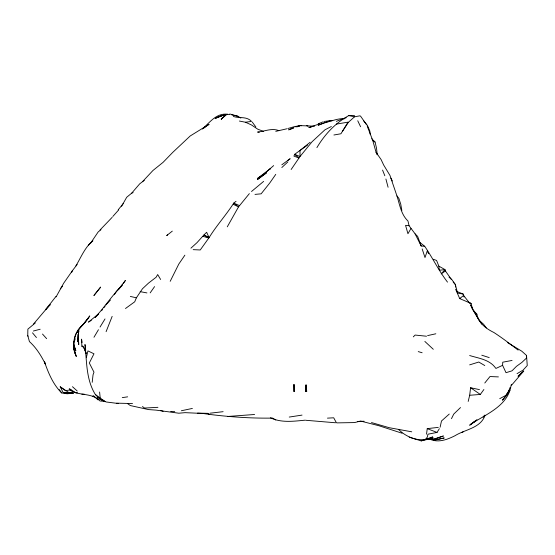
<?xml version="1.0" encoding="UTF-8"?>
<svg xmlns="http://www.w3.org/2000/svg" width="555" height="555" viewBox="0 0 555 555"><rect width="100%" height="100%" fill="white"/><g stroke="black" fill="none" stroke-linecap="round" stroke-linejoin="round"><path stroke-width="0.83" d="M44.476 361.7L45.503 364.337C41.313 355.949 36.45 347.923 29.436 341.589L27.75 335.567L27.875 329.136L35.326 322.941M507.325 342.435L521.783 351.197L526.535 355.45L526.452 358.107L521.846 362.443L516.462 366.335L512.001 370.83L506.014 372.689L502.601 365.329L502.719 362.2L512.071 360.445M74.231 348.38L74.141 350.767L76.319 356.504C73.1 349.643 72.774 341.11 75.799 334.124C79.074 327.068 86.018 322.677 89.771 315.892L83.174 324.557L87.919 318.605M293.539 391.559L293.935 384.809L294.372 385.045L294.441 391.497L293.935 384.809L293.498 385.038L294.372 385.045M305.396 391.4L305.784 384.941L306.055 391.421L306.707 391.407L306.284 384.92L306.055 391.421L305.396 391.4L306.707 391.407M92.199 382.319L93.046 374.833L93.975 372.141L89.306 362.998L93.975 353.812L87.919 350.892L86.337 357.711M468.191 401.431L469.683 395.271L470.591 387.744L479.464 389.617M426.531 434.177L427.239 428.64L438.304 427.378M440.122 427.211L441.482 420.995L449.266 414.051M476.988 419.691L469.655 425.227L476.509 420.232L471.001 424.048C486.263 414.127 508.345 405.774 511.113 385.108M75.23 338.751L74.217 341.894C74.467 335.053 78.068 329.094 83.056 324.626L78.033 330.1L77.27 332.459M190.927 248.168L196.983 242.667L203.997 234.904L209.103 237.623C216.499 225.552 226.211 214.958 233.745 203.102L236.041 201.319M106.095 331.675L112.159 316.371M221.223 119.082L226.183 114.781L221.223 119.082L221.605 119.131L221.306 118.867M510.08 387.459L507.367 394.501L502.421 400.204L505.924 395.701M71.713 272.345L72.303 270.826L77.152 264.464M160.631 279.477L157.669 274.552L156.135 277.243L148.511 283.112L142.455 288.767L136.391 297.806L134.719 301.795L125.479 308.518M170.198 281.309L178.807 264.041L184.87 255.182M451.479 418.671L453.747 414.085L460.504 407.564M56.076 296.904L63.679 283.21L72.303 270.826M227.279 226.828L238.518 206.883L249.355 193.626M75.896 265.9C81.113 257.208 84.846 247.35 92.893 240.731L88.467 245.171M121.573 206.314L126.693 197.275L131.688 193.161L139.735 183.816L144.293 180.326M410.977 228.473L407.946 233.717L405.566 225.344L409.063 225.725L415.119 233.877L417.651 236.395L421.183 246.025L424.721 246.309C432.678 258.026 438.866 270.889 447.51 282.127M485.063 415.327C480.561 428.238 465.166 429.334 454.927 435.758C447.261 439.595 438.36 443.056 429.938 439.206M316.905 147.63C324.647 134.532 335.38 122.981 348.79 115.6L354.527 115.572M93.975 337.26L98.443 329.732M333.916 134.997L340.936 133.762L348.013 122.149L336.351 124.119M90.416 243.416L98.193 231.928L100.989 229.666M100.039 327.041L105.013 318.945M409.215 437.173L421.183 440.885L425.283 439.629L427.239 437.257L427.988 434.197L437.028 432.421L439.359 428.689M114.309 294.726L116.467 291.34L122.065 285.561C112.11 295.288 104.708 307.123 95.182 317.3M483.891 389.506L480.318 394.445L469.683 395.271M342.407 131.41L348.471 122.232L354.527 116.8L359.89 115.822L360.59 116.182L366.647 124.847M56.006 296.398L45.503 309.766L50.498 304.591M505.848 395.375L509.323 390.2L506.014 395.687L505.848 395.375L499.75 398.663M291.139 169.504L299.991 156.538L312.111 141.698L324.932 129.815L331.335 126.512M106.095 304.855L106.359 304.473M150.176 292.867L154.574 286.602M275.759 174.36L269.695 183.081L261.127 193.827L255.002 194.389M209.103 237.623L206.64 232.281L203.997 234.904L208.798 238.033L200.244 249.972L193.175 249.653M101.551 310.745L102.564 309.44M104.076 307.47L105.089 306.166M506.923 394.411L509.927 390.547M484.779 383.019L489.996 376.54L498.411 376.9M118.215 209.79L123.411 203.373M122.253 284.847L118.215 289.786L125.381 280.476L123.266 283.612M112.811 216.492L118.541 210.061M511.793 384.948L523.726 371.066L518.127 376.158L523.726 371.066M484.799 415.168L483.169 417.076L484.862 415.258M60.301 288.787L62.569 286.193M33.383 324.203L48.667 306.152M107.039 303.786L110.452 300.005M112.159 217.338L100.039 229.964M478.472 319.285L476.065 315.025L476.863 314.158L472.645 309.593L475.711 314.38L476.863 314.158C478.465 323.093 486.242 328.768 493.894 332.5C502.282 337.946 510.198 344.017 518.127 350.101M142.455 181.721L152.979 170.468L163.101 162.324L172.751 152.375L190.199 135.982L209.103 124.278L203.047 128.448C210.768 121.261 217.622 111.812 229.555 114.601M413.308 336.857L415.119 335.06L426.517 336.226M98.242 314.456L95.245 317.356L98.485 313.922L88.474 322.136L91.297 320.27M269.695 169.365L270.667 168.449L257.582 178.412L263.639 174.256L273.657 165.605M281.815 167.548L287.878 161.9M310.141 142.267L300.345 150.197L307.512 145.119M263.639 181.381L251.519 191.496M455.613 289.224L459.706 298.583L463.598 295.44L463.175 294.074L456.883 291.486M172.307 231.116L166.687 235.577L167.582 234.876M287.878 160.388L290.161 158.709L281.815 164.821M202.381 129.031L205.093 127.095M438.845 266.143L439.359 270.25L444.985 269.591L445.415 270.958L441.218 273.913L444.985 269.591L438.845 266.143L436.584 260.455L433.302 259.268M517.038 373.661L523.053 370.143L527.25 365.565L526.535 355.45M461.573 432.595L463.598 431.623M82.064 342.525L81.578 339.147L81.862 346.23L82.556 345.904L83.743 347.395L86.261 353.514M502.601 365.329L495.892 368.451C489.898 359.571 479 358.426 469.655 355.526M293.935 127.546L288.662 129.863L293.519 128.115M221.223 115.662L215.167 118.451L225.503 114.392L217.921 117.008L221.043 116.092M323.176 121.802L318.175 123.834L319.569 123.855M324.231 122.849L318.175 125.222L330.294 120.671L331.973 120.761M131.688 193.161L133.144 192.606M336.351 121.365L342.407 119.054M296.758 126.949L299.991 125.784L294.955 126.498L287.878 128.503M342.546 118.992L346.251 117.681M469.655 364.864L478.771 362.033L484.786 365.558M222.604 115.634L227.279 114.261M295.524 126.824L299.991 125.603L314.609 126.179M275.759 131.355L286.81 128.795M40.182 329.24L33.383 331.023M181.374 410.756L192.384 408.431M427.593 335.608L435.835 333.777M72.011 392.669L69.743 393.141L63.679 392.704L73.607 393.051M72.219 392.628L69.743 393.141L60.204 386.793L62.972 392.198M427.995 439.054L433.302 438.006L421.183 440.885L432.713 436.924C421.127 443.237 407.266 438.096 398.476 429.383L389.249 427.711L371.482 422.563M71.359 390.207L69.743 389.922L65.49 390.741L60.204 386.793M428.002 439.074L431.055 438.561L427.773 438.866M311.313 127.116L308.83 127.511L317.717 124.493M289.245 417.062L302.031 415.098M122.28 397.63L127.643 396.839M239.399 121.045L245.463 122.232L251.519 121.385C246.462 116.002 239.496 118.638 233.343 116.439M324.231 121.462L330.294 120.671M223.124 411.678L209.873 413.218M73.406 393.169L67.148 393.786L61.688 392.933C53.107 384.587 48.347 372.911 44.456 361.777M305.403 420.149C293.824 421.238 281.323 423.035 270.458 417.79M254.606 414.488L227.633 416.479M75.799 392.919L77.52 392.78M157.946 407.328L144.571 408.05L142.455 406.551M326.375 122.579L324.717 122.69C331.321 121.385 337.815 118.125 344.683 118.749M327.457 418.137L333.708 417.797L336.351 422.681L337.031 422.875L354.527 422.577L360.59 421.065L378.767 425.685L402.077 433.226M116.682 403.166L132.513 403.54M357.469 421.467L364.122 421.231M170.704 411.595L174.707 411.644M69.743 389.922C79.039 396.305 91.894 392.302 100.039 400.988L104.444 401.327M81.862 394.182L84.457 394.237M197.566 413.107L208.104 413.35L209.103 414.356C230.006 416.951 251.38 418.442 272.616 418.088L275.759 419.989M449.044 277.139L451.867 279.609L455.377 284.583L457.535 293.061L463.175 294.074M431.589 439.296L437.389 439.622L444.229 437.95L433.302 440.198L437.389 439.622L430.777 439.262M306.055 420.295L335.491 422.771M259.31 132.201L257.582 132.076C264.596 131.396 271.825 127.796 278.825 130.605M299.991 125.603L301.67 125.721M427.239 439.199L433.302 439.421L443.285 436.029L433.302 439.421L431.027 438.984M118.215 403.499L106.095 401.966L100.039 399.107L103.064 400.106M127.782 403.756L130.335 405.566L148.511 409.576L156.045 410.124L178.807 413.211L185.072 412.656L203.047 413.475L209.103 414.356M231.83 114.941L233.343 115.169M398.476 429.383L411.748 431.818M459.706 298.583L471.119 303.481L472.458 308.83M140.172 291.646L146.936 292.922M348.79 115.6L354.527 116.8M130.335 296.432L136.391 297.806M234.106 115.35L237.935 116.266L240.842 118.083M229.763 113.983L237.935 116.266M203.047 236.354L208.798 238.033M418.248 351.606L422.133 352.758M481.775 355.2L489.198 357.587M160.631 410.436L163.142 411.324M306.589 125.603L308.067 126.151M427.239 428.64L437.028 432.421M263.639 131.493L257.582 129.1L251.519 124.979L245.463 122.232M92.477 396.152L93.975 396.756M100.039 399.17L102.71 400.321M239.399 205.572L233.745 203.102L238.518 206.883L233.343 204.33M468.371 301.955L471.119 303.481M81.862 346.23L83.743 347.395L86.351 353.764M69.236 388.576L74.967 392.267M470.591 387.744L480.318 394.445M85.741 350.191L84.977 344.502C86.864 361.465 85.956 379.419 95.342 394.494L104.999 401.647L100.261 398.65L99.609 392.031M367.257 126.263L372.703 140.297L375.055 142.045L376.533 148.192L377.233 154.783M424.859 341.436L433.302 349.296M419.635 242.251L424.721 246.309M478.868 319.999L483.592 324.266L486.291 327.922M72.469 386.71L77.194 390.984M93.351 395.646L98.062 399.919L97.375 397.241M371.711 138.729L375.055 142.045M98.984 398.178L99.754 398.948L95.342 394.494M42.499 334.048L46.627 338.661M453.206 282.106L455.377 284.583L455.648 287.053M32.495 332.827L36.443 337.544M252.206 122.017L255.827 126.922M363.539 120.706L367.452 125.444L369.852 131.056L370.22 134.338M372.703 140.297L376.068 152.341L381.098 159.549L383.678 165.05L389.964 175.415L396.943 195.915L398.83 198.288L400.745 204.178L401.848 210.539M469.655 303.21L463.598 295.44L464.042 296.981M59.246 389.603L61.688 392.933M445.415 270.958L451.479 279.595M476.065 315.025L481.775 324.141M475.711 314.38L470.564 304.855L472.298 308.802M415.119 233.877L421.183 246.025M390.887 178.148L392.385 181.013M376.068 152.341L376.942 154.172M357.746 120.768L360.59 126.748M511.287 384.331L511.606 385.059M27.75 335.567L28.041 336.226M428.585 253.697L427.239 250.95L424.998 257.555L422.175 248.924M382.562 170.08L384.823 175.762M396.943 195.915C399.732 204.566 401.05 214.501 407.967 221.001L409.063 225.725M385.905 179.008L388.091 187.264M74.093 345.716L73.808 341.658L73.482 344.149L74.439 350.587L75.799 355.214L74.113 348.831L74.439 350.587L74.21 347.34M300.04 150.426L299.991 156.538L294.656 154.318L293.935 156.115L298.916 158.015L294.656 154.318L300.04 150.426M78.234 334.408L77.547 341.797L78.852 330.579L78.234 334.408L78.734 344.502L78.234 334.408M100.594 287.157L93.975 295.426L100.594 287.157M266.331 172.945L257.582 179.431L266.331 172.945M75.799 350.448L73.482 344.149L75.799 350.448"/></g></svg>
